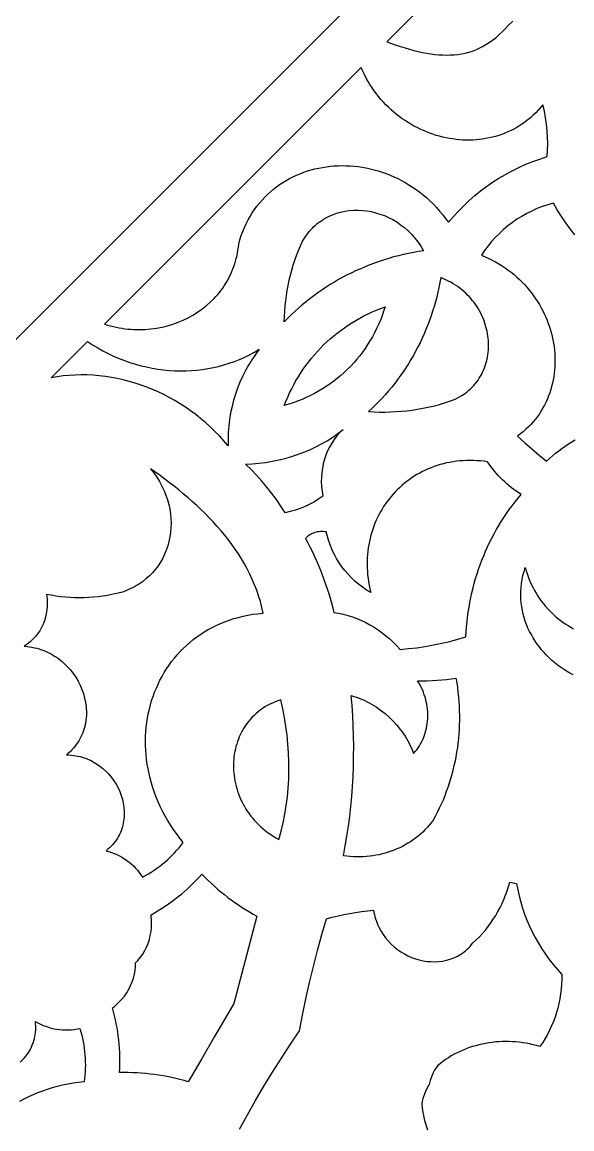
# Model space of a CAD drawing. Extents: x -3069 to -2029, y 258 to 1298.
# Drawn here: x -2979.6 to -2926.9, y 935.6 to 1041.8 of the extents above; entities that cross this region are included whole.
import ezdxf

# ---------------------------------------------------------------- set-up
doc = ezdxf.new("R2010")
doc.units = 0
doc.layers.add('LAYER_1', color=18, linetype='CONTINUOUS')
doc.layers.add('LAYER_2', color=174, linetype='CONTINUOUS')

msp = doc.modelspace()

# ---------------------------------------------------------------- linework, layer by layer
at = {"layer": 'LAYER_1'}
for points in [[(-2931.51, 1053.03), (-2944.66, 1039.9), (-2943.76, 1039.58), (-2943.32, 1039.44), (-2942.89, 1039.31), (-2942.46, 1039.19), (-2942.04, 1039.08), (-2941.63, 1038.98), (-2941.22, 1038.89), (-2940.82, 1038.81), (-2940.43, 1038.75), (-2940.04, 1038.7), (-2939.66, 1038.66), (-2939.28, 1038.64), (-2938.91, 1038.63), (-2938.54, 1038.64), (-2938.18, 1038.66), (-2937.82, 1038.7), (-2937.47, 1038.75), (-2937.12, 1038.82), (-2936.78, 1038.91), (-2936.44, 1039.02), (-2936.11, 1039.14), (-2935.78, 1039.28), (-2935.46, 1039.45), (-2935.14, 1039.63), (-2934.82, 1039.83), (-2934.51, 1040.05), (-2934.2, 1040.29), (-2933.9, 1040.56), (-2933.6, 1040.84), (-2933.3, 1041.15), (-2933, 1041.48), (-2932.56, 1041.87)], [(-2926.6, 1021.38), (-2927.05, 1021.96), (-2927.48, 1022.55), (-2927.9, 1023.16), (-2928.29, 1023.79), (-2928.66, 1024.43), (-2929.2, 1024.28), (-2929.72, 1024.1), (-2930.24, 1023.9), (-2930.74, 1023.67), (-2931.22, 1023.43), (-2931.7, 1023.16), (-2932.16, 1022.88), (-2932.6, 1022.57), (-2933.03, 1022.24), (-2933.45, 1021.9), (-2933.85, 1021.53), (-2934.23, 1021.15), (-2934.59, 1020.75), (-2934.93, 1020.33), (-2935.26, 1019.89), (-2935.57, 1019.43), (-2935.22, 1019.29), (-2934.87, 1019.13), (-2934.54, 1018.97), (-2934.21, 1018.79), (-2933.9, 1018.61), (-2933.59, 1018.42), (-2933.29, 1018.22), (-2932.99, 1018.01), (-2932.71, 1017.8), (-2932.44, 1017.57), (-2932.17, 1017.34), (-2931.91, 1017.1), (-2931.67, 1016.86), (-2931.43, 1016.61), (-2931.2, 1016.35), (-2930.98, 1016.08), (-2930.76, 1015.82), (-2930.56, 1015.54), (-2930.37, 1015.26), (-2930.18, 1014.98), (-2930.01, 1014.69), (-2929.84, 1014.39), (-2929.68, 1014.1), (-2929.54, 1013.8), (-2929.4, 1013.49), (-2929.27, 1013.19), (-2929.16, 1012.88), (-2929.05, 1012.56), (-2928.95, 1012.25), (-2928.86, 1011.93), (-2928.78, 1011.62), (-2928.71, 1011.3), (-2928.65, 1010.98), (-2928.6, 1010.65), (-2928.57, 1010.33), (-2928.54, 1010.01), (-2928.52, 1009.69), (-2928.51, 1009.37), (-2928.51, 1009.05), (-2928.53, 1008.73), (-2928.55, 1008.41), (-2928.58, 1008.09), (-2928.63, 1007.77), (-2928.68, 1007.46), (-2928.75, 1007.15), (-2928.83, 1006.84), (-2928.91, 1006.54), (-2929.01, 1006.23), (-2929.12, 1005.94), (-2929.24, 1005.64), (-2929.37, 1005.35), (-2929.51, 1005.06), (-2929.67, 1004.78), (-2929.83, 1004.5), (-2930.01, 1004.23), (-2930.19, 1003.97), (-2930.39, 1003.7), (-2930.6, 1003.45), (-2930.82, 1003.2), (-2931.05, 1002.96), (-2931.3, 1002.73), (-2931.56, 1002.5), (-2931.82, 1002.28), (-2932.1, 1002.07), (-2931.43, 1001.45), (-2930.74, 1000.85), (-2930.04, 1000.26), (-2929.33, 999.68), (-2929.05, 999.93), (-2928.75, 1000.18), (-2928.46, 1000.43), (-2928.15, 1000.66), (-2927.85, 1000.89), (-2927.54, 1001.11), (-2927.22, 1001.33), (-2926.91, 1001.53), (-2926.58, 1001.73)], [(-2926.78, 979.18), (-2927.09, 979.34), (-2927.39, 979.52), (-2927.69, 979.71), (-2927.98, 979.91), (-2928.26, 980.11), (-2928.54, 980.33), (-2928.8, 980.56), (-2929.06, 980.8), (-2929.31, 981.05), (-2929.56, 981.31), (-2929.79, 981.57), (-2930.01, 981.85), (-2930.22, 982.13), (-2930.42, 982.42), (-2930.61, 982.72), (-2930.78, 983.03), (-2930.95, 983.34), (-2931.1, 983.66), (-2931.23, 983.99), (-2931.36, 984.32), (-2931.47, 984.66), (-2931.56, 985), (-2931.64, 985.35), (-2931.7, 985.71), (-2931.75, 986.07), (-2931.78, 986.43), (-2931.79, 986.8), (-2931.79, 987.17), (-2931.76, 987.55), (-2931.72, 987.93), (-2931.66, 988.31), (-2931.58, 988.7), (-2931.48, 989.08), (-2931.36, 989.47), (-2931.27, 989.14), (-2931.16, 988.81), (-2931.05, 988.49), (-2930.92, 988.17), (-2930.79, 987.87), (-2930.64, 987.57), (-2930.49, 987.28), (-2930.32, 987), (-2930.15, 986.72), (-2929.97, 986.45), (-2929.78, 986.19), (-2929.59, 985.94), (-2929.38, 985.7), (-2929.17, 985.47), (-2928.95, 985.24), (-2928.73, 985.02), (-2928.5, 984.81), (-2928.26, 984.61), (-2928.02, 984.42), (-2927.77, 984.24), (-2927.52, 984.06), (-2927.26, 983.9), (-2927, 983.74), (-2926.73, 983.59)], [(-2958.78, 935.59), (-2958.02, 936.97), (-2957.24, 938.35), (-2956.44, 939.72), (-2955.61, 941.07), (-2954.76, 942.41), (-2953.89, 943.74), (-2953.02, 945.02), (-2952.73, 946.54), (-2952.41, 948.1), (-2952.06, 949.65), (-2951.69, 951.19), (-2951.29, 952.72), (-2950.87, 954.25), (-2950.43, 955.77), (-2949.88, 955.92), (-2949.32, 956.05), (-2948.76, 956.18), (-2948.2, 956.29), (-2947.64, 956.39), (-2947.07, 956.47), (-2946.5, 956.55), (-2945.93, 956.61), (-2945.89, 956.39), (-2945.84, 956.18), (-2945.78, 955.97), (-2945.72, 955.76), (-2945.65, 955.56), (-2945.58, 955.36), (-2945.5, 955.17), (-2945.41, 954.98), (-2945.21, 954.61), (-2945, 954.27), (-2944.76, 953.94), (-2944.5, 953.63), (-2944.22, 953.35), (-2943.93, 953.08), (-2943.62, 952.84), (-2943.3, 952.61), (-2942.96, 952.41), (-2942.62, 952.23), (-2942.27, 952.07), (-2941.9, 951.94), (-2941.54, 951.83), (-2941.17, 951.75), (-2940.79, 951.69), (-2940.42, 951.66), (-2940.04, 951.65), (-2939.67, 951.67), (-2939.3, 951.72), (-2938.93, 951.79), (-2938.58, 951.9), (-2938.4, 951.96), (-2938.22, 952.03), (-2938.05, 952.1), (-2937.88, 952.19), (-2937.72, 952.28), (-2937.55, 952.38), (-2937.39, 952.49), (-2937.24, 952.6), (-2937.08, 952.72), (-2936.93, 952.85), (-2936.79, 952.99), (-2936.65, 953.13), (-2936.51, 953.29), (-2936.38, 953.45), (-2936.06, 953.74), (-2935.76, 954.05), (-2935.47, 954.37), (-2935.19, 954.69), (-2934.92, 955.03), (-2934.67, 955.37), (-2934.43, 955.73), (-2934.2, 956.09), (-2933.98, 956.47), (-2933.78, 956.85), (-2933.59, 957.23), (-2933.41, 957.63), (-2933.25, 958.03), (-2933.1, 958.45), (-2932.97, 958.86), (-2932.85, 959.29), (-2932.2, 959.17), (-2932.09, 958.56), (-2931.96, 957.97), (-2931.8, 957.38), (-2931.63, 956.79), (-2931.42, 956.21), (-2931.2, 955.64), (-2930.96, 955.07), (-2930.69, 954.51), (-2930.41, 953.97), (-2930.1, 953.43), (-2929.77, 952.9), (-2929.43, 952.38), (-2929.06, 951.87), (-2928.67, 951.38), (-2928.27, 950.9), (-2927.84, 950.43), (-2927.85, 949.96), (-2927.87, 949.49), (-2927.91, 949.02), (-2927.97, 948.56), (-2928.04, 948.1), (-2928.13, 947.65), (-2928.24, 947.21), (-2928.36, 946.77), (-2928.5, 946.33), (-2928.66, 945.91), (-2928.83, 945.49), (-2929.03, 945.08), (-2929.23, 944.67), (-2929.45, 944.28), (-2929.69, 943.89), (-2929.95, 943.52), (-2930.28, 943.61), (-2930.61, 943.69), (-2930.94, 943.77), (-2931.27, 943.83), (-2931.6, 943.88), (-2931.94, 943.93), (-2932.27, 943.96), (-2932.6, 943.98), (-2932.93, 944), (-2933.26, 944), (-2933.58, 944), (-2933.91, 943.98), (-2934.23, 943.96), (-2934.55, 943.92), (-2934.87, 943.88), (-2935.19, 943.82), (-2935.5, 943.76), (-2935.82, 943.69), (-2936.12, 943.6), (-2936.43, 943.51), (-2936.73, 943.41), (-2937.03, 943.3), (-2937.32, 943.18), (-2937.61, 943.05), (-2937.9, 942.91), (-2938.18, 942.77), (-2938.46, 942.61), (-2938.73, 942.44), (-2939, 942.27), (-2939.26, 942.08), (-2939.51, 941.89), (-2939.76, 941.69), (-2939.92, 941.47), (-2940.06, 941.24), (-2940.19, 941), (-2940.3, 940.76), (-2940.4, 940.51), (-2940.49, 940.26), (-2940.56, 940.01), (-2940.59, 939.87), (-2940.67, 939.76), (-2940.79, 939.52), (-2940.91, 939.29), (-2941.01, 939.04), (-2941.1, 938.79), (-2941.18, 938.53), (-2941.24, 938.27), (-2941.29, 938), (-2941.26, 937.68), (-2941.21, 937.37), (-2941.16, 937.05), (-2941.09, 936.74), (-2941.02, 936.43), (-2940.93, 936.12), (-2940.84, 935.82), (-2940.73, 935.52)], [(-2979.81, 942.02), (-2979.54, 942.29), (-2979.41, 942.43), (-2979.29, 942.58), (-2979.18, 942.73), (-2979.07, 942.89), (-2978.97, 943.05), (-2978.87, 943.21), (-2978.78, 943.38), (-2978.7, 943.55), (-2978.63, 943.73), (-2978.56, 943.91), (-2978.5, 944.1), (-2978.45, 944.29), (-2978.41, 944.48), (-2978.37, 944.67), (-2978.35, 944.87), (-2978.33, 945.08), (-2978.33, 945.28), (-2978.33, 945.49), (-2978.34, 945.71), (-2978.36, 945.92), (-2978.12, 945.79), (-2977.88, 945.67), (-2977.63, 945.55), (-2977.37, 945.46), (-2977.11, 945.37), (-2976.85, 945.29), (-2976.58, 945.23), (-2976.31, 945.18), (-2976.03, 945.15), (-2975.76, 945.12), (-2975.48, 945.11), (-2975.2, 945.11), (-2974.92, 945.13), (-2974.65, 945.16), (-2974.37, 945.2), (-2974.09, 945.25), (-2974, 944.94), (-2973.92, 944.62), (-2973.84, 944.31), (-2973.78, 943.99), (-2973.72, 943.67), (-2973.68, 943.35), (-2973.64, 943.03), (-2973.61, 942.71), (-2973.59, 942.38), (-2973.58, 942.06), (-2973.57, 941.74), (-2973.58, 941.42), (-2973.6, 941.09), (-2973.62, 940.77), (-2973.65, 940.45), (-2973.7, 940.13), (-2974.23, 940.07), (-2974.75, 939.99), (-2975.26, 939.9), (-2975.76, 939.8), (-2976.26, 939.68), (-2976.75, 939.55), (-2977.22, 939.4), (-2977.69, 939.24), (-2978.15, 939.07), (-2978.59, 938.89), (-2979.03, 938.69), (-2979.46, 938.48), (-2979.88, 938.26)]]:
    msp.add_lwpolyline(points, dxfattribs=at)
for points in [[(-2947.1, 1037.44), (-2971.72, 1012.82), (-2971.44, 1012.73), (-2971.16, 1012.66), (-2970.88, 1012.59), (-2970.6, 1012.52), (-2970.32, 1012.47), (-2970.04, 1012.42), (-2969.77, 1012.38), (-2969.49, 1012.35), (-2969.21, 1012.33), (-2968.93, 1012.31), (-2968.65, 1012.3), (-2968.38, 1012.3), (-2967.83, 1012.32), (-2967.28, 1012.37), (-2966.74, 1012.44), (-2966.21, 1012.54), (-2965.69, 1012.67), (-2965.18, 1012.82), (-2964.68, 1013), (-2964.19, 1013.2), (-2963.72, 1013.43), (-2963.26, 1013.68), (-2962.81, 1013.96), (-2962.39, 1014.26), (-2961.98, 1014.58), (-2961.59, 1014.92), (-2961.22, 1015.28), (-2961.04, 1015.47), (-2960.87, 1015.66), (-2960.71, 1015.86), (-2960.55, 1016.07), (-2960.39, 1016.27), (-2960.25, 1016.49), (-2960.11, 1016.7), (-2959.97, 1016.93), (-2959.85, 1017.15), (-2959.73, 1017.39), (-2959.61, 1017.62), (-2959.51, 1017.86), (-2959.41, 1018.11), (-2959.32, 1018.36), (-2959.23, 1018.61), (-2959.15, 1018.87), (-2959.09, 1019.13), (-2959.02, 1019.39), (-2958.97, 1019.66), (-2958.93, 1019.93), (-2958.89, 1020.21), (-2958.86, 1020.49), (-2958.75, 1020.9), (-2958.62, 1021.31), (-2958.47, 1021.7), (-2958.31, 1022.08), (-2958.14, 1022.45), (-2957.96, 1022.81), (-2957.76, 1023.16), (-2957.56, 1023.5), (-2957.34, 1023.82), (-2957.11, 1024.13), (-2956.87, 1024.43), (-2956.62, 1024.72), (-2956.36, 1025), (-2956.09, 1025.26), (-2955.82, 1025.52), (-2955.53, 1025.76), (-2955.23, 1025.99), (-2954.93, 1026.2), (-2954.62, 1026.41), (-2954.3, 1026.6), (-2953.98, 1026.78), (-2953.65, 1026.95), (-2953.31, 1027.11), (-2952.97, 1027.25), (-2952.62, 1027.39), (-2952.27, 1027.51), (-2951.91, 1027.61), (-2951.55, 1027.71), (-2951.18, 1027.79), (-2950.81, 1027.86), (-2950.44, 1027.92), (-2950.06, 1027.97), (-2949.69, 1028), (-2949.31, 1028.02), (-2948.92, 1028.03), (-2948.54, 1028.02), (-2948.16, 1028.01), (-2947.77, 1027.98), (-2947.39, 1027.93), (-2947, 1027.88), (-2946.62, 1027.81), (-2946.23, 1027.73), (-2945.85, 1027.63), (-2945.47, 1027.52), (-2945.09, 1027.4), (-2944.71, 1027.27), (-2944.34, 1027.12), (-2943.96, 1026.96), (-2943.6, 1026.79), (-2943.23, 1026.6), (-2942.87, 1026.4), (-2942.52, 1026.19), (-2942.17, 1025.96), (-2941.82, 1025.73), (-2941.48, 1025.47), (-2941.15, 1025.21), (-2940.82, 1024.93), (-2940.5, 1024.63), (-2940.18, 1024.33), (-2939.87, 1024.01), (-2939.58, 1023.67), (-2939.28, 1023.32), (-2939, 1022.96), (-2938.73, 1022.59), (-2938.26, 1023.14), (-2937.78, 1023.67), (-2937.27, 1024.18), (-2936.75, 1024.68), (-2936.21, 1025.15), (-2935.66, 1025.6), (-2935.08, 1026.03), (-2934.49, 1026.44), (-2933.89, 1026.83), (-2933.26, 1027.19), (-2932.63, 1027.53), (-2931.98, 1027.85), (-2931.32, 1028.15), (-2930.64, 1028.42), (-2929.95, 1028.66), (-2929.25, 1028.89), (-2929.22, 1029.51), (-2929.21, 1030.13), (-2929.22, 1030.75), (-2929.26, 1031.37), (-2929.33, 1031.99), (-2929.42, 1032.62), (-2929.53, 1033.24), (-2929.67, 1033.86), (-2929.89, 1033.59), (-2930.12, 1033.33), (-2930.35, 1033.09), (-2930.6, 1032.86), (-2930.84, 1032.63), (-2931.1, 1032.42), (-2931.36, 1032.22), (-2931.62, 1032.03), (-2931.89, 1031.86), (-2932.17, 1031.69), (-2932.45, 1031.53), (-2932.73, 1031.39), (-2933.02, 1031.26), (-2933.31, 1031.13), (-2933.61, 1031.02), (-2933.91, 1030.92), (-2934.21, 1030.83), (-2934.52, 1030.75), (-2934.83, 1030.68), (-2935.14, 1030.62), (-2935.45, 1030.57), (-2935.77, 1030.53), (-2936.08, 1030.5), (-2936.4, 1030.48), (-2936.72, 1030.47), (-2937.04, 1030.47), (-2937.36, 1030.48), (-2937.68, 1030.51), (-2938, 1030.54), (-2938.32, 1030.58), (-2938.64, 1030.63), (-2938.96, 1030.69), (-2939.27, 1030.76), (-2939.59, 1030.84), (-2939.9, 1030.93), (-2940.22, 1031.03), (-2940.53, 1031.14), (-2940.83, 1031.26), (-2941.14, 1031.38), (-2941.44, 1031.52), (-2941.74, 1031.67), (-2942.04, 1031.82), (-2942.33, 1031.99), (-2942.61, 1032.16), (-2942.9, 1032.34), (-2943.18, 1032.53), (-2943.45, 1032.73), (-2943.72, 1032.94), (-2943.98, 1033.16), (-2944.24, 1033.39), (-2944.49, 1033.62), (-2944.74, 1033.86), (-2944.98, 1034.12), (-2945.21, 1034.38), (-2945.43, 1034.65), (-2945.65, 1034.92), (-2945.86, 1035.21), (-2946.06, 1035.5), (-2946.26, 1035.8), (-2946.44, 1036.11), (-2946.62, 1036.43), (-2946.79, 1036.76), (-2946.95, 1037.09)], [(-2954.48, 1013.04), (-2954.47, 1013.55), (-2954.44, 1014.06), (-2954.4, 1014.56), (-2954.34, 1015.06), (-2954.28, 1015.56), (-2954.2, 1016.05), (-2954.11, 1016.54), (-2954, 1017.03), (-2953.89, 1017.51), (-2953.76, 1017.99), (-2953.62, 1018.47), (-2953.46, 1018.94), (-2953.3, 1019.41), (-2953.12, 1019.87), (-2952.93, 1020.32), (-2952.73, 1020.77), (-2952.61, 1020.97), (-2952.49, 1021.17), (-2952.36, 1021.35), (-2952.23, 1021.53), (-2952.09, 1021.7), (-2951.94, 1021.87), (-2951.79, 1022.03), (-2951.64, 1022.18), (-2951.48, 1022.32), (-2951.32, 1022.46), (-2951.15, 1022.59), (-2950.98, 1022.71), (-2950.8, 1022.83), (-2950.62, 1022.94), (-2950.44, 1023.04), (-2950.25, 1023.14), (-2949.87, 1023.31), (-2949.48, 1023.45), (-2949.08, 1023.56), (-2948.67, 1023.65), (-2948.26, 1023.71), (-2947.84, 1023.75), (-2947.41, 1023.75), (-2946.99, 1023.73), (-2946.56, 1023.69), (-2946.14, 1023.61), (-2945.72, 1023.51), (-2945.3, 1023.38), (-2944.88, 1023.23), (-2944.48, 1023.05), (-2944.08, 1022.85), (-2943.69, 1022.62), (-2943.32, 1022.36), (-2942.96, 1022.08), (-2942.61, 1021.77), (-2942.28, 1021.44), (-2942.12, 1021.26), (-2941.96, 1021.08), (-2941.81, 1020.89), (-2941.67, 1020.7), (-2941.52, 1020.49), (-2941.39, 1020.29), (-2941.26, 1020.07), (-2941.14, 1019.85), (-2941.62, 1019.78), (-2942.1, 1019.69), (-2942.58, 1019.6), (-2943.05, 1019.49), (-2943.52, 1019.38), (-2943.99, 1019.26), (-2944.45, 1019.12), (-2944.91, 1018.98), (-2945.37, 1018.83), (-2945.82, 1018.67), (-2946.27, 1018.51), (-2946.71, 1018.33), (-2947.15, 1018.14), (-2947.58, 1017.95), (-2948.01, 1017.75), (-2948.44, 1017.54), (-2948.86, 1017.32), (-2949.27, 1017.09), (-2949.68, 1016.85), (-2950.09, 1016.61), (-2950.48, 1016.35), (-2950.88, 1016.09), (-2951.27, 1015.82), (-2951.65, 1015.55), (-2952.02, 1015.26), (-2952.39, 1014.97), (-2952.76, 1014.67), (-2953.12, 1014.36), (-2953.47, 1014.04), (-2953.81, 1013.71), (-2954.15, 1013.38)], [(-2946.39, 1004.43), (-2945.87, 1004.4), (-2945.34, 1004.39), (-2944.81, 1004.39), (-2944.29, 1004.4), (-2943.77, 1004.43), (-2943.25, 1004.46), (-2942.73, 1004.51), (-2942.22, 1004.58), (-2941.71, 1004.66), (-2941.2, 1004.75), (-2940.7, 1004.85), (-2940.2, 1004.96), (-2939.7, 1005.09), (-2939.21, 1005.23), (-2938.72, 1005.39), (-2938.24, 1005.55), (-2938.01, 1005.66), (-2937.79, 1005.77), (-2937.57, 1005.9), (-2937.37, 1006.02), (-2937.17, 1006.16), (-2936.98, 1006.3), (-2936.8, 1006.45), (-2936.63, 1006.6), (-2936.46, 1006.76), (-2936.31, 1006.92), (-2936.16, 1007.09), (-2936.02, 1007.27), (-2935.89, 1007.45), (-2935.77, 1007.63), (-2935.65, 1007.82), (-2935.54, 1008.01), (-2935.45, 1008.21), (-2935.36, 1008.41), (-2935.27, 1008.62), (-2935.2, 1008.82), (-2935.13, 1009.03), (-2935.07, 1009.24), (-2935.02, 1009.46), (-2934.98, 1009.67), (-2934.94, 1009.89), (-2934.92, 1010.11), (-2934.9, 1010.34), (-2934.89, 1010.56), (-2934.88, 1010.78), (-2934.89, 1011.01), (-2934.9, 1011.23), (-2934.92, 1011.46), (-2934.95, 1011.68), (-2934.98, 1011.9), (-2935.02, 1012.13), (-2935.07, 1012.35), (-2935.13, 1012.57), (-2935.2, 1012.79), (-2935.27, 1013.01), (-2935.35, 1013.23), (-2935.44, 1013.45), (-2935.53, 1013.66), (-2935.64, 1013.87), (-2935.75, 1014.08), (-2935.86, 1014.28), (-2935.99, 1014.48), (-2936.12, 1014.68), (-2936.26, 1014.88), (-2936.41, 1015.07), (-2936.56, 1015.25), (-2936.72, 1015.44), (-2936.89, 1015.61), (-2937.07, 1015.78), (-2937.25, 1015.95), (-2937.44, 1016.11), (-2937.64, 1016.27), (-2937.84, 1016.42), (-2938.05, 1016.56), (-2938.27, 1016.7), (-2938.49, 1016.83), (-2938.73, 1016.95), (-2938.97, 1017.07), (-2939.21, 1017.18), (-2939.46, 1017.28), (-2939.55, 1016.81), (-2939.64, 1016.34), (-2939.75, 1015.88), (-2939.86, 1015.42), (-2939.98, 1014.97), (-2940.11, 1014.51), (-2940.25, 1014.07), (-2940.39, 1013.62), (-2940.55, 1013.18), (-2940.71, 1012.74), (-2940.89, 1012.31), (-2941.07, 1011.89), (-2941.26, 1011.46), (-2941.46, 1011.04), (-2941.66, 1010.63), (-2941.88, 1010.22), (-2942.1, 1009.82), (-2942.33, 1009.42), (-2942.57, 1009.02), (-2942.82, 1008.64), (-2943.07, 1008.25), (-2943.34, 1007.88), (-2943.61, 1007.5), (-2943.89, 1007.14), (-2944.18, 1006.78), (-2944.47, 1006.42), (-2944.77, 1006.08), (-2945.08, 1005.73), (-2945.4, 1005.4), (-2945.72, 1005.07), (-2946.05, 1004.75)], [(-2954.49, 1005), (-2954.33, 1005.41), (-2954.15, 1005.82), (-2953.97, 1006.23), (-2953.77, 1006.62), (-2953.57, 1007.01), (-2953.36, 1007.4), (-2953.13, 1007.77), (-2952.9, 1008.14), (-2952.66, 1008.5), (-2952.41, 1008.86), (-2952.14, 1009.2), (-2951.87, 1009.54), (-2951.6, 1009.87), (-2951.31, 1010.2), (-2951.01, 1010.51), (-2950.71, 1010.82), (-2950.39, 1011.12), (-2950.07, 1011.41), (-2949.74, 1011.69), (-2949.41, 1011.96), (-2949.06, 1012.22), (-2948.71, 1012.48), (-2948.35, 1012.72), (-2947.99, 1012.96), (-2947.61, 1013.18), (-2947.23, 1013.4), (-2946.84, 1013.61), (-2946.45, 1013.8), (-2946.05, 1013.99), (-2945.64, 1014.17), (-2945.23, 1014.33), (-2944.81, 1014.49), (-2944.95, 1014.05), (-2945.1, 1013.63), (-2945.26, 1013.21), (-2945.44, 1012.8), (-2945.62, 1012.39), (-2945.82, 1012), (-2946.03, 1011.61), (-2946.26, 1011.23), (-2946.49, 1010.85), (-2946.73, 1010.49), (-2946.99, 1010.13), (-2947.25, 1009.79), (-2947.53, 1009.45), (-2947.82, 1009.12), (-2948.11, 1008.8), (-2948.42, 1008.49), (-2948.74, 1008.19), (-2949.06, 1007.9), (-2949.39, 1007.62), (-2949.74, 1007.35), (-2950.09, 1007.09), (-2950.45, 1006.85), (-2950.82, 1006.61), (-2951.2, 1006.38), (-2951.58, 1006.17), (-2951.98, 1005.97), (-2952.38, 1005.77), (-2952.78, 1005.59), (-2953.2, 1005.43), (-2953.62, 1005.27), (-2954.05, 1005.13)], [(-2973.44, 1011.09), (-2973.37, 1011.14), (-2972.88, 1010.83), (-2972.38, 1010.53), (-2971.88, 1010.26), (-2971.37, 1010), (-2970.86, 1009.76), (-2970.34, 1009.53), (-2969.82, 1009.33), (-2969.29, 1009.15), (-2968.76, 1008.98), (-2968.23, 1008.83), (-2967.69, 1008.71), (-2967.16, 1008.6), (-2966.62, 1008.51), (-2966.08, 1008.44), (-2965.54, 1008.38), (-2965, 1008.35), (-2964.47, 1008.34), (-2963.93, 1008.34), (-2963.4, 1008.36), (-2962.86, 1008.41), (-2962.34, 1008.47), (-2961.81, 1008.55), (-2961.29, 1008.65), (-2960.78, 1008.77), (-2960.27, 1008.9), (-2959.76, 1009.06), (-2959.26, 1009.24), (-2958.77, 1009.43), (-2958.28, 1009.65), (-2957.81, 1009.88), (-2957.34, 1010.13), (-2956.88, 1010.41), (-2957.25, 1009.92), (-2957.59, 1009.41), (-2957.92, 1008.89), (-2958.22, 1008.36), (-2958.49, 1007.81), (-2958.74, 1007.25), (-2958.97, 1006.68), (-2959.17, 1006.1), (-2959.35, 1005.51), (-2959.5, 1004.91), (-2959.63, 1004.3), (-2959.73, 1003.68), (-2959.81, 1003.06), (-2959.86, 1002.43), (-2959.88, 1001.79), (-2959.88, 1001.15), (-2960.28, 1001.63), (-2960.7, 1002.09), (-2961.14, 1002.53), (-2961.58, 1002.96), (-2962.04, 1003.37), (-2962.51, 1003.77), (-2962.98, 1004.14), (-2963.47, 1004.51), (-2963.97, 1004.85), (-2964.48, 1005.18), (-2964.99, 1005.49), (-2965.52, 1005.78), (-2966.05, 1006.06), (-2966.58, 1006.31), (-2967.13, 1006.55), (-2967.68, 1006.77), (-2968.23, 1006.98), (-2968.79, 1007.16), (-2969.36, 1007.33), (-2969.93, 1007.47), (-2970.5, 1007.6), (-2971.07, 1007.71), (-2971.65, 1007.79), (-2972.23, 1007.86), (-2972.81, 1007.91), (-2973.39, 1007.94), (-2973.97, 1007.95), (-2974.55, 1007.93), (-2975.13, 1007.9), (-2975.71, 1007.85), (-2976.29, 1007.77), (-2976.86, 1007.67)], [(-2954.41, 994.72), (-2954.81, 995.35), (-2955.24, 995.98), (-2955.69, 996.58), (-2956.15, 997.18), (-2956.64, 997.75), (-2957.14, 998.32), (-2957.67, 998.86), (-2958.21, 999.39), (-2957.56, 999.42), (-2956.91, 999.48), (-2956.27, 999.56), (-2955.64, 999.66), (-2955.02, 999.79), (-2954.4, 999.94), (-2953.79, 1000.11), (-2953.2, 1000.31), (-2952.61, 1000.53), (-2952.03, 1000.77), (-2951.46, 1001.04), (-2950.91, 1001.33), (-2950.37, 1001.64), (-2949.84, 1001.97), (-2949.33, 1002.33), (-2948.83, 1002.71), (-2949.14, 1002.41), (-2949.43, 1002.09), (-2949.69, 1001.75), (-2949.93, 1001.4), (-2950.14, 1001.03), (-2950.33, 1000.65), (-2950.5, 1000.25), (-2950.63, 999.85), (-2950.75, 999.43), (-2950.83, 999), (-2950.89, 998.57), (-2950.92, 998.13), (-2950.93, 997.69), (-2950.9, 997.24), (-2950.85, 996.79), (-2950.77, 996.33), (-2951.18, 996.05), (-2951.6, 995.78), (-2952.03, 995.54), (-2952.48, 995.32), (-2952.95, 995.13), (-2953.42, 994.97), (-2953.91, 994.83)], [(-2943.38, 981.62), (-2942.57, 981.69), (-2941.76, 981.78), (-2940.96, 981.9), (-2940.17, 982.04), (-2939.38, 982.2), (-2938.59, 982.38), (-2937.82, 982.59), (-2937.05, 982.81), (-2937.03, 983.29), (-2936.99, 983.77), (-2936.95, 984.25), (-2936.89, 984.72), (-2936.83, 985.19), (-2936.76, 985.66), (-2936.67, 986.13), (-2936.58, 986.59), (-2936.48, 987.05), (-2936.37, 987.51), (-2936.25, 987.96), (-2936.13, 988.41), (-2935.99, 988.86), (-2935.84, 989.3), (-2935.69, 989.74), (-2935.53, 990.17), (-2935.35, 990.6), (-2935.17, 991.03), (-2934.98, 991.45), (-2934.79, 991.87), (-2934.58, 992.28), (-2934.36, 992.69), (-2934.14, 993.09), (-2933.91, 993.49), (-2933.67, 993.88), (-2933.42, 994.27), (-2933.16, 994.66), (-2932.9, 995.03), (-2932.62, 995.4), (-2932.34, 995.77), (-2932.05, 996.13), (-2931.75, 996.49), (-2931.99, 996.64), (-2932.23, 996.79), (-2932.46, 996.96), (-2932.68, 997.13), (-2932.9, 997.31), (-2933.12, 997.49), (-2933.33, 997.68), (-2933.54, 997.87), (-2933.74, 998.07), (-2933.93, 998.28), (-2934.12, 998.49), (-2934.3, 998.71), (-2934.48, 998.93), (-2934.65, 999.15), (-2934.81, 999.38), (-2934.97, 999.62), (-2935.32, 999.66), (-2935.66, 999.7), (-2936, 999.72), (-2936.34, 999.74), (-2936.67, 999.74), (-2937, 999.74), (-2937.33, 999.72), (-2937.65, 999.69), (-2937.97, 999.66), (-2938.29, 999.61), (-2938.6, 999.56), (-2938.91, 999.5), (-2939.22, 999.42), (-2939.52, 999.34), (-2939.81, 999.25), (-2940.11, 999.15), (-2940.39, 999.04), (-2940.67, 998.93), (-2940.95, 998.8), (-2941.22, 998.67), (-2941.49, 998.53), (-2941.75, 998.38), (-2942.01, 998.22), (-2942.26, 998.06), (-2942.5, 997.89), (-2942.74, 997.71), (-2942.97, 997.53), (-2943.2, 997.33), (-2943.42, 997.13), (-2943.64, 996.93), (-2943.84, 996.72), (-2944.05, 996.5), (-2944.24, 996.27), (-2944.43, 996.04), (-2944.61, 995.81), (-2944.78, 995.57), (-2944.95, 995.32), (-2945.1, 995.07), (-2945.26, 994.81), (-2945.4, 994.54), (-2945.53, 994.28), (-2945.66, 994), (-2945.78, 993.72), (-2945.89, 993.44), (-2946, 993.16), (-2946.09, 992.86), (-2946.18, 992.57), (-2946.25, 992.27), (-2946.32, 991.97), (-2946.38, 991.66), (-2946.43, 991.35), (-2946.47, 991.04), (-2946.5, 990.72), (-2946.52, 990.4), (-2946.54, 990.08), (-2946.54, 989.75), (-2946.53, 989.42), (-2946.51, 989.09), (-2946.49, 988.76), (-2946.45, 988.43), (-2946.4, 988.09), (-2946.34, 987.75), (-2946.27, 987.41), (-2946.19, 987.07), (-2946.59, 987.31), (-2946.98, 987.58), (-2947.35, 987.87), (-2947.7, 988.17), (-2948.04, 988.49), (-2948.36, 988.83), (-2948.67, 989.18), (-2948.95, 989.55), (-2949.21, 989.93), (-2949.46, 990.32), (-2949.68, 990.73), (-2949.88, 991.14), (-2950.06, 991.57), (-2950.22, 992), (-2950.35, 992.44), (-2950.46, 992.89), (-2950.6, 992.91), (-2950.74, 992.93), (-2950.88, 992.93), (-2951.02, 992.93), (-2951.16, 992.91), (-2951.29, 992.89), (-2951.42, 992.86), (-2951.55, 992.82), (-2951.68, 992.78), (-2951.8, 992.73), (-2951.92, 992.67), (-2952.04, 992.6), (-2952.15, 992.52), (-2952.25, 992.44), (-2952.35, 992.35), (-2952.45, 992.25), (-2952.22, 991.83), (-2952, 991.4), (-2951.79, 990.97), (-2951.58, 990.54), (-2951.39, 990.1), (-2951.2, 989.66), (-2951.02, 989.22), (-2950.84, 988.78), (-2950.68, 988.33), (-2950.52, 987.88), (-2950.37, 987.43), (-2950.22, 986.98), (-2950.09, 986.53), (-2949.96, 986.07), (-2949.84, 985.61), (-2949.72, 985.16), (-2949.27, 985.08), (-2948.83, 984.98), (-2948.38, 984.86), (-2947.94, 984.73), (-2947.51, 984.57), (-2947.09, 984.39), (-2946.67, 984.19), (-2946.26, 983.98), (-2945.86, 983.74), (-2945.47, 983.49), (-2945.09, 983.22), (-2944.73, 982.93), (-2944.37, 982.63), (-2944.03, 982.31), (-2943.69, 981.97)], [(-2968.08, 959.76), (-2967.8, 959.92), (-2967.52, 960.08), (-2967.24, 960.25), (-2966.97, 960.43), (-2966.7, 960.62), (-2966.44, 960.81), (-2966.19, 961.01), (-2965.94, 961.22), (-2965.7, 961.43), (-2965.46, 961.65), (-2965.23, 961.88), (-2965.01, 962.11), (-2964.79, 962.35), (-2964.58, 962.59), (-2964.38, 962.84), (-2964.18, 963.1), (-2964.51, 963.52), (-2964.83, 963.94), (-2965.13, 964.37), (-2965.41, 964.8), (-2965.68, 965.23), (-2965.93, 965.67), (-2966.16, 966.11), (-2966.38, 966.55), (-2966.58, 967), (-2966.77, 967.44), (-2966.94, 967.89), (-2967.09, 968.34), (-2967.23, 968.79), (-2967.35, 969.25), (-2967.46, 969.7), (-2967.55, 970.15), (-2967.63, 970.6), (-2967.69, 971.05), (-2967.74, 971.5), (-2967.77, 971.95), (-2967.79, 972.4), (-2967.8, 972.84), (-2967.79, 973.29), (-2967.76, 973.73), (-2967.72, 974.16), (-2967.67, 974.6), (-2967.61, 975.03), (-2967.53, 975.45), (-2967.43, 975.87), (-2967.33, 976.29), (-2967.21, 976.7), (-2967.07, 977.1), (-2966.92, 977.5), (-2966.76, 977.89), (-2966.59, 978.28), (-2966.41, 978.66), (-2966.21, 979.03), (-2966, 979.4), (-2965.77, 979.75), (-2965.54, 980.1), (-2965.29, 980.44), (-2965.03, 980.77), (-2964.76, 981.09), (-2964.48, 981.41), (-2964.18, 981.71), (-2963.88, 982), (-2963.56, 982.28), (-2963.23, 982.55), (-2962.89, 982.81), (-2962.53, 983.06), (-2962.17, 983.29), (-2961.8, 983.51), (-2961.41, 983.72), (-2961.02, 983.92), (-2960.61, 984.1), (-2960.2, 984.27), (-2959.77, 984.43), (-2959.33, 984.57), (-2958.89, 984.69), (-2958.43, 984.81), (-2957.97, 984.9), (-2957.49, 984.98), (-2957.01, 985.04), (-2956.51, 985.09), (-2956.64, 985.65), (-2956.78, 986.21), (-2956.95, 986.75), (-2957.13, 987.29), (-2957.33, 987.81), (-2957.55, 988.33), (-2957.79, 988.83), (-2958.04, 989.33), (-2958.3, 989.82), (-2958.59, 990.3), (-2958.88, 990.77), (-2959.19, 991.23), (-2959.51, 991.68), (-2959.85, 992.13), (-2960.19, 992.57), (-2960.55, 993), (-2960.92, 993.42), (-2961.29, 993.83), (-2961.68, 994.24), (-2962.08, 994.64), (-2962.48, 995.04), (-2962.89, 995.42), (-2963.31, 995.8), (-2963.74, 996.18), (-2964.17, 996.55), (-2964.61, 996.91), (-2965.05, 997.26), (-2965.5, 997.61), (-2966.4, 998.29), (-2967.32, 998.95), (-2967, 998.55), (-2966.71, 998.13), (-2966.45, 997.71), (-2966.22, 997.28), (-2966.01, 996.84), (-2965.84, 996.4), (-2965.69, 995.96), (-2965.57, 995.51), (-2965.48, 995.06), (-2965.41, 994.61), (-2965.37, 994.16), (-2965.35, 993.72), (-2965.37, 993.28), (-2965.4, 992.84), (-2965.47, 992.4), (-2965.56, 991.98), (-2965.67, 991.56), (-2965.81, 991.15), (-2965.97, 990.76), (-2966.15, 990.37), (-2966.36, 990), (-2966.6, 989.64), (-2966.85, 989.3), (-2967.13, 988.97), (-2967.43, 988.66), (-2967.76, 988.37), (-2968.1, 988.1), (-2968.28, 987.97), (-2968.47, 987.85), (-2968.66, 987.73), (-2968.86, 987.62), (-2969.06, 987.51), (-2969.27, 987.41), (-2969.48, 987.32), (-2969.7, 987.23), (-2969.92, 987.15), (-2970.15, 987.08), (-2970.58, 986.97), (-2971.02, 986.88), (-2971.45, 986.79), (-2971.89, 986.72), (-2972.34, 986.67), (-2972.78, 986.62), (-2973.23, 986.59), (-2973.68, 986.57), (-2974.13, 986.57), (-2974.58, 986.57), (-2975.03, 986.6), (-2975.49, 986.63), (-2975.94, 986.67), (-2976.39, 986.73), (-2976.85, 986.81), (-2977.3, 986.89), (-2977.25, 986.51), (-2977.23, 986.14), (-2977.24, 985.77), (-2977.27, 985.41), (-2977.32, 985.05), (-2977.4, 984.7), (-2977.5, 984.36), (-2977.63, 984.04), (-2977.78, 983.72), (-2977.95, 983.41), (-2978.15, 983.12), (-2978.36, 982.85), (-2978.6, 982.59), (-2978.86, 982.35), (-2979.14, 982.13), (-2979.44, 981.92), (-2979.19, 981.9), (-2978.94, 981.87), (-2978.7, 981.83), (-2978.46, 981.78), (-2978.23, 981.72), (-2978, 981.66), (-2977.77, 981.59), (-2977.55, 981.5), (-2977.34, 981.41), (-2977.13, 981.32), (-2976.92, 981.21), (-2976.72, 981.1), (-2976.53, 980.98), (-2976.34, 980.86), (-2976.15, 980.73), (-2975.97, 980.59), (-2975.8, 980.45), (-2975.63, 980.3), (-2975.47, 980.15), (-2975.31, 979.99), (-2975.01, 979.66), (-2974.74, 979.31), (-2974.49, 978.95), (-2974.27, 978.57), (-2974.07, 978.18), (-2973.9, 977.78), (-2973.75, 977.37), (-2973.64, 976.95), (-2973.55, 976.53), (-2973.52, 976.32), (-2973.5, 976.11), (-2973.48, 975.9), (-2973.47, 975.69), (-2973.47, 975.47), (-2973.47, 975.26), (-2973.49, 975.05), (-2973.51, 974.84), (-2973.54, 974.63), (-2973.58, 974.43), (-2973.63, 974.22), (-2973.68, 974.02), (-2973.75, 973.82), (-2973.82, 973.62), (-2973.9, 973.42), (-2973.99, 973.23), (-2974.09, 973.04), (-2974.2, 972.85), (-2974.31, 972.66), (-2974.44, 972.48), (-2974.57, 972.31), (-2974.72, 972.13), (-2974.87, 971.97), (-2975.03, 971.8), (-2975.21, 971.65), (-2975.39, 971.49), (-2975.16, 971.49), (-2974.94, 971.47), (-2974.72, 971.45), (-2974.5, 971.42), (-2974.29, 971.38), (-2974.08, 971.33), (-2973.87, 971.27), (-2973.67, 971.21), (-2973.47, 971.14), (-2973.28, 971.06), (-2973.09, 970.98), (-2972.91, 970.88), (-2972.72, 970.78), (-2972.55, 970.68), (-2972.21, 970.45), (-2971.89, 970.2), (-2971.59, 969.93), (-2971.32, 969.64), (-2971.06, 969.33), (-2970.83, 969.01), (-2970.62, 968.68), (-2970.43, 968.33), (-2970.27, 967.97), (-2970.13, 967.6), (-2970.02, 967.23), (-2969.93, 966.85), (-2969.87, 966.47), (-2969.84, 966.09), (-2969.84, 965.71), (-2969.85, 965.52), (-2969.87, 965.33), (-2969.9, 965.14), (-2969.93, 964.95), (-2969.97, 964.76), (-2970.02, 964.58), (-2970.08, 964.4), (-2970.14, 964.22), (-2970.21, 964.04), (-2970.29, 963.86), (-2970.38, 963.69), (-2970.48, 963.52), (-2970.59, 963.36), (-2970.7, 963.19), (-2970.83, 963.04), (-2970.96, 962.88), (-2971.1, 962.73), (-2971.25, 962.58), (-2971.41, 962.44), (-2971.58, 962.3), (-2971.31, 962.23), (-2971.05, 962.14), (-2970.8, 962.04), (-2970.55, 961.93), (-2970.3, 961.81), (-2970.06, 961.68), (-2969.83, 961.53), (-2969.6, 961.37), (-2969.38, 961.2), (-2969.17, 961.03), (-2968.96, 960.84), (-2968.77, 960.64), (-2968.58, 960.43), (-2968.41, 960.22), (-2968.24, 959.99)], [(-2948.8, 961.82), (-2948.63, 962.76), (-2948.47, 963.7), (-2948.33, 964.65), (-2948.21, 965.6), (-2948.1, 966.55), (-2948.01, 967.51), (-2947.94, 968.47), (-2947.89, 969.43), (-2947.85, 970.39), (-2947.83, 971.36), (-2947.82, 972.33), (-2947.84, 973.3), (-2947.87, 974.27), (-2947.92, 975.24), (-2947.98, 976.22), (-2948.06, 977.19), (-2947.81, 977.11), (-2947.56, 977.03), (-2947.31, 976.93), (-2947.07, 976.83), (-2946.82, 976.73), (-2946.59, 976.61), (-2946.35, 976.49), (-2946.12, 976.36), (-2945.89, 976.23), (-2945.67, 976.09), (-2945.24, 975.79), (-2944.82, 975.46), (-2944.43, 975.11), (-2944.05, 974.74), (-2943.69, 974.35), (-2943.36, 973.94), (-2943.2, 973.73), (-2943.05, 973.52), (-2942.9, 973.29), (-2942.76, 973.07), (-2942.63, 972.84), (-2942.51, 972.61), (-2942.39, 972.37), (-2942.27, 972.13), (-2942.17, 971.88), (-2942.07, 971.63), (-2941.92, 971.81), (-2941.77, 971.99), (-2941.64, 972.18), (-2941.52, 972.37), (-2941.4, 972.57), (-2941.3, 972.77), (-2941.2, 972.97), (-2941.11, 973.18), (-2941.03, 973.39), (-2940.96, 973.61), (-2940.9, 973.83), (-2940.84, 974.05), (-2940.8, 974.27), (-2940.76, 974.5), (-2940.74, 974.72), (-2940.72, 974.95), (-2940.71, 975.18), (-2940.71, 975.42), (-2940.72, 975.65), (-2940.74, 975.88), (-2940.77, 976.11), (-2940.81, 976.35), (-2940.86, 976.58), (-2940.91, 976.81), (-2940.98, 977.04), (-2941.05, 977.27), (-2941.13, 977.5), (-2941.23, 977.73), (-2941.33, 977.95), (-2941.44, 978.18), (-2941.56, 978.4), (-2941.69, 978.61), (-2941.22, 978.61), (-2940.76, 978.61), (-2940.3, 978.63), (-2939.83, 978.65), (-2939.37, 978.69), (-2938.92, 978.74), (-2938.46, 978.8), (-2938.01, 978.87), (-2937.94, 978.42), (-2937.87, 977.97), (-2937.82, 977.52), (-2937.77, 977.07), (-2937.74, 976.62), (-2937.71, 976.17), (-2937.69, 975.72), (-2937.68, 975.27), (-2937.68, 974.83), (-2937.69, 974.38), (-2937.71, 973.94), (-2937.74, 973.5), (-2937.78, 973.06), (-2937.83, 972.62), (-2937.88, 972.19), (-2937.95, 971.75), (-2938.02, 971.32), (-2938.1, 970.89), (-2938.2, 970.47), (-2938.3, 970.04), (-2938.41, 969.62), (-2938.53, 969.2), (-2938.65, 968.79), (-2938.79, 968.38), (-2938.94, 967.97), (-2939.09, 967.56), (-2939.25, 967.16), (-2939.43, 966.77), (-2939.61, 966.37), (-2939.8, 965.98), (-2940, 965.6), (-2940.2, 965.22), (-2940.39, 964.98), (-2940.58, 964.75), (-2940.78, 964.52), (-2940.99, 964.3), (-2941.2, 964.09), (-2941.42, 963.89), (-2941.65, 963.7), (-2941.88, 963.52), (-2942.12, 963.34), (-2942.37, 963.17), (-2942.62, 963.02), (-2942.88, 962.87), (-2943.14, 962.72), (-2943.4, 962.59), (-2943.67, 962.47), (-2943.95, 962.35), (-2944.23, 962.25), (-2944.51, 962.15), (-2944.8, 962.07), (-2945.09, 961.99), (-2945.39, 961.92), (-2945.69, 961.86), (-2945.99, 961.81), (-2946.29, 961.78), (-2946.6, 961.75), (-2946.91, 961.73), (-2947.22, 961.72), (-2947.53, 961.72), (-2947.85, 961.73), (-2948.16, 961.75), (-2948.48, 961.78)], [(-2955, 963.37), (-2954.79, 964.18), (-2954.6, 964.99), (-2954.44, 965.81), (-2954.3, 966.63), (-2954.19, 967.46), (-2954.11, 968.3), (-2954.06, 969.14), (-2954.04, 969.98), (-2954.04, 970.83), (-2954.07, 971.68), (-2954.13, 972.53), (-2954.21, 973.38), (-2954.32, 974.23), (-2954.46, 975.08), (-2954.63, 975.93), (-2954.83, 976.78), (-2955.1, 976.69), (-2955.37, 976.58), (-2955.63, 976.47), (-2955.88, 976.35), (-2956.12, 976.22), (-2956.35, 976.09), (-2956.57, 975.94), (-2956.79, 975.79), (-2956.99, 975.63), (-2957.19, 975.46), (-2957.38, 975.29), (-2957.56, 975.11), (-2957.73, 974.93), (-2957.9, 974.73), (-2958.05, 974.54), (-2958.2, 974.33), (-2958.33, 974.12), (-2958.46, 973.91), (-2958.58, 973.69), (-2958.69, 973.47), (-2958.8, 973.24), (-2958.89, 973.01), (-2958.98, 972.78), (-2959.05, 972.54), (-2959.12, 972.3), (-2959.18, 972.06), (-2959.23, 971.81), (-2959.28, 971.56), (-2959.31, 971.31), (-2959.33, 971.06), (-2959.35, 970.81), (-2959.36, 970.56), (-2959.36, 970.3), (-2959.35, 970.04), (-2959.33, 969.79), (-2959.3, 969.53), (-2959.27, 969.27), (-2959.22, 969.02), (-2959.17, 968.76), (-2959.11, 968.51), (-2959.04, 968.26), (-2958.96, 968), (-2958.87, 967.75), (-2958.77, 967.51), (-2958.67, 967.26), (-2958.55, 967.02), (-2958.43, 966.78), (-2958.3, 966.54), (-2958.16, 966.3), (-2958.01, 966.07), (-2957.85, 965.85), (-2957.68, 965.62), (-2957.51, 965.41), (-2957.33, 965.19), (-2957.13, 964.98), (-2956.93, 964.78), (-2956.72, 964.58), (-2956.5, 964.39), (-2956.27, 964.21), (-2956.04, 964.03), (-2955.79, 963.85), (-2955.54, 963.69), (-2955.28, 963.53)], [(-2968.76, 951.54), (-2968.53, 951.78), (-2968.29, 952.08), (-2968.07, 952.39), (-2967.87, 952.72), (-2967.7, 953.06), (-2967.55, 953.41), (-2967.43, 953.78), (-2967.34, 954.16), (-2967.27, 954.54), (-2967.22, 954.94), (-2967.21, 955.34), (-2967.22, 955.75), (-2967.24, 955.95), (-2967.26, 956.16), (-2966.92, 956.35), (-2966.58, 956.56), (-2966.25, 956.76), (-2965.92, 956.98), (-2965.6, 957.2), (-2965.28, 957.43), (-2964.97, 957.66), (-2964.66, 957.9), (-2964.36, 958.15), (-2964.06, 958.4), (-2963.77, 958.66), (-2963.49, 958.93), (-2963.21, 959.2), (-2962.93, 959.48), (-2962.66, 959.77), (-2962.4, 960.06), (-2962.11, 959.76), (-2961.81, 959.47), (-2961.5, 959.18), (-2961.19, 958.9), (-2960.88, 958.62), (-2960.56, 958.35), (-2960.23, 958.09), (-2959.9, 957.83), (-2959.57, 957.58), (-2959.23, 957.34), (-2958.89, 957.1), (-2958.54, 956.87), (-2958.19, 956.65), (-2957.83, 956.43), (-2957.47, 956.22), (-2957.11, 956.02), (-2957.76, 953.59), (-2958.4, 951.17), (-2959.04, 948.74), (-2959.32, 947.63), (-2959.9, 946.65), (-2961.17, 944.48), (-2962.43, 942.31), (-2963.69, 940.14), (-2964.09, 940.25), (-2964.49, 940.36), (-2964.9, 940.45), (-2965.3, 940.54), (-2965.71, 940.63), (-2966.12, 940.7), (-2966.53, 940.77), (-2966.95, 940.83), (-2967.36, 940.88), (-2967.78, 940.92), (-2968.2, 940.96), (-2968.61, 940.99), (-2969.03, 941.01), (-2969.45, 941.02), (-2969.87, 941.02), (-2970.29, 941.02), (-2970.27, 941.41), (-2970.26, 941.8), (-2970.25, 942.19), (-2970.26, 942.59), (-2970.27, 942.98), (-2970.29, 943.37), (-2970.32, 943.76), (-2970.36, 944.14), (-2970.41, 944.53), (-2970.46, 944.92), (-2970.53, 945.31), (-2970.6, 945.69), (-2970.68, 946.07), (-2970.77, 946.46), (-2970.86, 946.84), (-2970.97, 947.22), (-2970.8, 947.34), (-2970.65, 947.48), (-2970.35, 947.76), (-2970.08, 948.05), (-2969.83, 948.36), (-2969.6, 948.68), (-2969.4, 949.02), (-2969.23, 949.36), (-2969.08, 949.72), (-2968.96, 950.08), (-2968.87, 950.45), (-2968.8, 950.82), (-2968.77, 951.2)]]:
    msp.add_lwpolyline(points, close=True, dxfattribs=at)
at = {"layer": 'LAYER_2'}
msp.add_lwpolyline([(-2354.51, 307.75), (-2079.19, 583.07), (-2079.19, 972.43), (-2354.51, 1247.75), (-2743.87, 1247.75), (-3019.19, 972.43), (-3019.19, 583.07), (-2743.87, 307.75)], close=True, dxfattribs=at)

doc.saveas('drawing.dxf')
